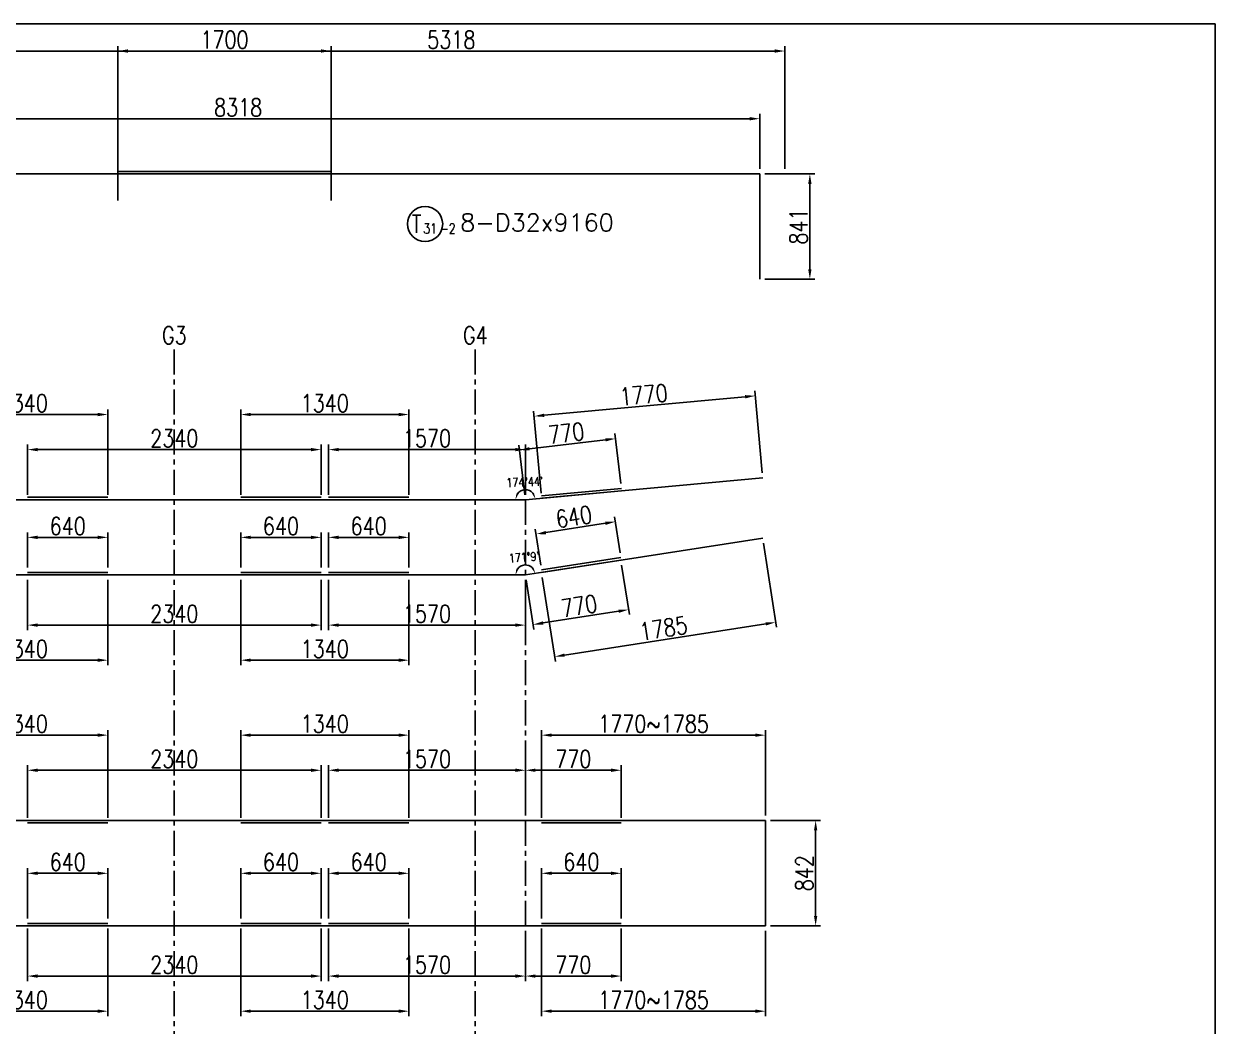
# Model space of a CAD drawing. Header units: millimetres. Extents: x -41433 to 131500, y -94900 to 39745.
# Drawn here: x 59500 to 69000, y -52897 to -44900 of the extents above; entities that cross this region are included whole.
import ezdxf
from ezdxf.enums import TextEntityAlignment as Align

# ---------------------------------------------------------------- set-up
doc = ezdxf.new("R2010")
doc.units = ezdxf.units.MM
doc.header["$LTSCALE"] = 160
doc.header["$MEASUREMENT"] = 0
doc.linetypes.add('CENTER', pattern=[2, 1.25, -0.25, 0.25, -0.25])
doc.layers.get('DEFPOINTS').update_dxf_attribs({"color": 53, "linetype": 'CONTINUOUS'})
for name, color, linetype in [('DIM', 6, 'CONTINUOUS'), ('DIM-L', 6, 'CONTINUOUS'), ('TEKKIN-C', 3, 'CONTINUOUS'), ('TEKKIN-R', 3, 'CONTINUOUS'), ('TEXT', 4, 'CONTINUOUS'), ('TEXT-文字', 4, 'CONTINUOUS')]:
    doc.layers.add(name, color=color, linetype=linetype)
doc.styles.add('DIM-TEXT', font='ROMANS', dxfattribs={"width": 0.8, "bigfont": 'EXTFONT'})
doc.styles.add('MSゴシック', font='')
doc.styles.add('romans', font='romans.shx', dxfattribs={"bigfont": 'extfont.shx'})
doc.styles.get('MSゴシック').set_extended_font_data('MS Gothic')
doc.dimstyles.new('DIM20', dxfattribs={"dimscale": 20, "dimtxt": 3.5, "dimasz": 2.5, "dimexe": 1, "dimexo": 1, "dimgap": 1, "dimtad": 3, "dimdec": 1, "dimrnd": 1, "dimdsep": 46, "dimtxsty": 'DIM-TEXT', "dimcen": 0, "dimclrt": 4, "dimaunit": 1, "dimadec": 3, "dimazin": 2, "dimtfac": 1, "dimtdec": 1, "dimtix": 1, "dimtmove": 2, "dimatfit": 3, "dimfxl": 1, "dimtolj": 1, "dimtzin": 0, "dimlwd": -1, "dimlwe": -1, "dimarcsym": 0})
doc.dimstyles.new('DIM40', dxfattribs={"dimscale": 40, "dimtxt": 3.5, "dimasz": 2, "dimexe": 1, "dimexo": 1, "dimgap": 0.5, "dimtad": 1, "dimdec": 0, "dimzin": 9, "dimdsep": 46, "dimtxsty": 'DIM-TEXT', "dimcen": 0, "dimclrt": 4, "dimaunit": 1, "dimadec": 4, "dimazin": 0, "dimtfac": 1, "dimtdec": 0, "dimtix": 1, "dimtmove": 2, "dimatfit": 0, "dimfxl": 1, "dimlwd": -1, "dimlwe": -1, "dimarcsym": 0})

# ---------------------------------------------------------------- blocks, each defined once
blk = doc.blocks.new('*D1844')
at = {"layer": 'DEFPOINTS', "color": 0, "transparency": 16777216}
for p in [(59530, -48997), (59530, -49277), (60170, -49277)]:
    blk.add_point(p, dxfattribs=at)
at = {"layer": 'DIM', "color": 0, "transparency": 16777216}
for p, q in [((59530, -49237), (59530, -48957)), ((60090, -48997), (59610, -48997)), ((60170, -49237), (60170, -48957))]:
    blk.add_line(p, q, dxfattribs=at)
for points in [[(59610, -48983.7), (59610, -49010.3), (59530, -48997)], [(60090, -48983.7), (60090, -49010.3), (60170, -48997)]]:
    blk.add_solid(points, dxfattribs=at)
at = {"layer": 'DIM', "color": 4, "transparency": 16777216, "insert": (59850, -48907), "char_height": 140, "attachment_point": 5, "style": 'DIM-TEXT'}
blk.add_mtext('640', dxfattribs=at)
blk = doc.blocks.new('*D1845')
at = {"layer": 'DEFPOINTS', "color": 0, "transparency": 16777216}
for p in [(61870, -48997), (61230, -49277), (61870, -49277)]:
    blk.add_point(p, dxfattribs=at)
at = {"layer": 'DIM', "color": 0, "transparency": 16777216}
for p, q in [((61230, -49237), (61230, -48957)), ((61310, -48997), (61790, -48997)), ((61870, -49237), (61870, -48957))]:
    blk.add_line(p, q, dxfattribs=at)
for points in [[(61310, -48983.7), (61310, -49010.3), (61230, -48997)], [(61790, -48983.7), (61790, -49010.3), (61870, -48997)]]:
    blk.add_solid(points, dxfattribs=at)
at = {"layer": 'DIM', "color": 4, "transparency": 16777216, "insert": (61550, -48907), "char_height": 140, "attachment_point": 5, "style": 'DIM-TEXT'}
blk.add_mtext('640', dxfattribs=at)
blk = doc.blocks.new('*D1846')
at = {"layer": 'DEFPOINTS', "color": 0, "transparency": 16777216}
for p in [(61930, -48997), (61930, -49277), (62570, -49277)]:
    blk.add_point(p, dxfattribs=at)
at = {"layer": 'DIM', "color": 0, "transparency": 16777216}
for p, q in [((61930, -49237), (61930, -48957)), ((62490, -48997), (62010, -48997)), ((62570, -49237), (62570, -48957))]:
    blk.add_line(p, q, dxfattribs=at)
for points in [[(62010, -48983.7), (62010, -49010.3), (61930, -48997)], [(62490, -48983.7), (62490, -49010.3), (62570, -48997)]]:
    blk.add_solid(points, dxfattribs=at)
at = {"layer": 'DIM', "color": 4, "transparency": 16777216, "insert": (62250, -48907), "char_height": 140, "attachment_point": 5, "style": 'DIM-TEXT'}
blk.add_mtext('640', dxfattribs=at)
blk = doc.blocks.new('*D1847')
at = {"layer": 'DEFPOINTS', "color": 0, "transparency": 16777216}
for p in [(58830, -49297), (60170, -49297), (60170, -49977)]:
    blk.add_point(p, dxfattribs=at)
at = {"layer": 'DIM', "color": 0, "transparency": 16777216}
for p, q in [((58830, -49337), (58830, -50017)), ((60170, -49337), (60170, -50017)), ((58910, -49977), (60090, -49977))]:
    blk.add_line(p, q, dxfattribs=at)
for points in [[(58910, -49963.7), (58910, -49990.3), (58830, -49977)], [(60090, -49963.7), (60090, -49990.3), (60170, -49977)]]:
    blk.add_solid(points, dxfattribs=at)
at = {"layer": 'DIM', "color": 4, "transparency": 16777216, "insert": (59500, -49887), "char_height": 140, "attachment_point": 5, "style": 'DIM-TEXT'}
blk.add_mtext('1340', dxfattribs=at)
blk = doc.blocks.new('*D1848')
at = {"layer": 'DEFPOINTS', "color": 0, "transparency": 16777216}
for p in [(59530, -49297), (61870, -49297), (61870, -49697)]:
    blk.add_point(p, dxfattribs=at)
at = {"layer": 'DIM', "color": 0, "transparency": 16777216}
for p, q in [((59530, -49337), (59530, -49737)), ((61870, -49337), (61870, -49737)), ((59610, -49697), (61790, -49697))]:
    blk.add_line(p, q, dxfattribs=at)
for points in [[(59610, -49683.7), (59610, -49710.3), (59530, -49697)], [(61790, -49683.7), (61790, -49710.3), (61870, -49697)]]:
    blk.add_solid(points, dxfattribs=at)
at = {"layer": 'DIM', "color": 4, "transparency": 16777216, "insert": (60700, -49607), "char_height": 140, "attachment_point": 5, "style": 'DIM-TEXT'}
blk.add_mtext('2340', dxfattribs=at)
blk = doc.blocks.new('*D1849')
at = {"layer": 'DEFPOINTS', "color": 0, "transparency": 16777216}
for p in [(59530, -48297), (59530, -48697), (61870, -48697)]:
    blk.add_point(p, dxfattribs=at)
at = {"layer": 'DIM', "color": 0, "transparency": 16777216}
for p, q in [((59530, -48657), (59530, -48257)), ((61870, -48657), (61870, -48257)), ((61790, -48297), (59610, -48297))]:
    blk.add_line(p, q, dxfattribs=at)
for points in [[(59610, -48283.7), (59610, -48310.3), (59530, -48297)], [(61790, -48283.7), (61790, -48310.3), (61870, -48297)]]:
    blk.add_solid(points, dxfattribs=at)
at = {"layer": 'DIM', "color": 4, "transparency": 16777216, "insert": (60700, -48207), "char_height": 140, "attachment_point": 5, "style": 'DIM-TEXT'}
blk.add_mtext('2340', dxfattribs=at)
blk = doc.blocks.new('*D1850')
at = {"layer": 'DEFPOINTS', "color": 0, "transparency": 16777216}
for p in [(61230, -49297), (62570, -49297), (62570, -49977)]:
    blk.add_point(p, dxfattribs=at)
at = {"layer": 'DIM', "color": 0, "transparency": 16777216}
for p, q in [((61230, -49337), (61230, -50017)), ((62570, -49337), (62570, -50017)), ((61310, -49977), (62490, -49977))]:
    blk.add_line(p, q, dxfattribs=at)
for points in [[(61310, -49963.7), (61310, -49990.3), (61230, -49977)], [(62490, -49963.7), (62490, -49990.3), (62570, -49977)]]:
    blk.add_solid(points, dxfattribs=at)
at = {"layer": 'DIM', "color": 4, "transparency": 16777216, "insert": (61900, -49887), "char_height": 140, "attachment_point": 5, "style": 'DIM-TEXT'}
blk.add_mtext('1340', dxfattribs=at)
blk = doc.blocks.new('*D1851')
at = {"layer": 'DEFPOINTS', "color": 0, "transparency": 16777216}
for p in [(61230, -48017), (61230, -48697), (62570, -48697)]:
    blk.add_point(p, dxfattribs=at)
at = {"layer": 'DIM', "color": 0, "transparency": 16777216}
for p, q in [((61230, -48657), (61230, -47977)), ((62490, -48017), (61310, -48017)), ((62570, -48657), (62570, -47977))]:
    blk.add_line(p, q, dxfattribs=at)
for points in [[(61310, -48003.7), (61310, -48030.3), (61230, -48017)], [(62490, -48003.7), (62490, -48030.3), (62570, -48017)]]:
    blk.add_solid(points, dxfattribs=at)
at = {"layer": 'DIM', "color": 4, "transparency": 16777216, "insert": (61900, -47927), "char_height": 140, "attachment_point": 5, "style": 'DIM-TEXT'}
blk.add_mtext('1340', dxfattribs=at)
blk = doc.blocks.new('*D1852')
at = {"layer": 'DEFPOINTS', "color": 0, "transparency": 16777216}
for p in [(59530, -51677), (59530, -52077), (60170, -52077)]:
    blk.add_point(p, dxfattribs=at)
at = {"layer": 'DIM', "color": 0, "transparency": 16777216}
for p, q in [((59530, -52037), (59530, -51637)), ((60090, -51677), (59610, -51677)), ((60170, -52037), (60170, -51637))]:
    blk.add_line(p, q, dxfattribs=at)
for points in [[(59610, -51663.7), (59610, -51690.3), (59530, -51677)], [(60090, -51663.7), (60090, -51690.3), (60170, -51677)]]:
    blk.add_solid(points, dxfattribs=at)
at = {"layer": 'DIM', "color": 4, "transparency": 16777216, "insert": (59850, -51587), "char_height": 140, "attachment_point": 5, "style": 'DIM-TEXT'}
blk.add_mtext('640', dxfattribs=at)
blk = doc.blocks.new('*D1853')
at = {"layer": 'DEFPOINTS', "color": 0, "transparency": 16777216}
for p in [(61870, -51677), (61230, -52077), (61870, -52077)]:
    blk.add_point(p, dxfattribs=at)
at = {"layer": 'DIM', "color": 0, "transparency": 16777216}
for p, q in [((61230, -52037), (61230, -51637)), ((61310, -51677), (61790, -51677)), ((61870, -52037), (61870, -51637))]:
    blk.add_line(p, q, dxfattribs=at)
for points in [[(61310, -51663.7), (61310, -51690.3), (61230, -51677)], [(61790, -51663.7), (61790, -51690.3), (61870, -51677)]]:
    blk.add_solid(points, dxfattribs=at)
at = {"layer": 'DIM', "color": 4, "transparency": 16777216, "insert": (61550, -51587), "char_height": 140, "attachment_point": 5, "style": 'DIM-TEXT'}
blk.add_mtext('640', dxfattribs=at)
blk = doc.blocks.new('*D1854')
at = {"layer": 'DEFPOINTS', "color": 0, "transparency": 16777216}
for p in [(61930, -51677), (61930, -52077), (62570, -52077)]:
    blk.add_point(p, dxfattribs=at)
at = {"layer": 'DIM', "color": 0, "transparency": 16777216}
for p, q in [((61930, -52037), (61930, -51637)), ((62490, -51677), (62010, -51677)), ((62570, -52037), (62570, -51637))]:
    blk.add_line(p, q, dxfattribs=at)
for points in [[(62010, -51663.7), (62010, -51690.3), (61930, -51677)], [(62490, -51663.7), (62490, -51690.3), (62570, -51677)]]:
    blk.add_solid(points, dxfattribs=at)
at = {"layer": 'DIM', "color": 4, "transparency": 16777216, "insert": (62250, -51587), "char_height": 140, "attachment_point": 5, "style": 'DIM-TEXT'}
blk.add_mtext('640', dxfattribs=at)
blk = doc.blocks.new('*D1860')
at = {"layer": 'DEFPOINTS', "color": 0, "transparency": 16777216}
for p in [(64263.2, -51677), (63628.8, -52077), (64263.2, -52077)]:
    blk.add_point(p, dxfattribs=at)
at = {"layer": 'DIM', "color": 0, "transparency": 16777216}
for p, q in [((63628.8, -52037), (63628.8, -51637)), ((63708.8, -51677), (64183.2, -51677)), ((64263.2, -52037), (64263.2, -51637))]:
    blk.add_line(p, q, dxfattribs=at)
for points in [[(63708.8, -51663.7), (63708.8, -51690.3), (63628.8, -51677)], [(64183.2, -51663.7), (64183.2, -51690.3), (64263.2, -51677)]]:
    blk.add_solid(points, dxfattribs=at)
at = {"layer": 'DIM', "color": 4, "transparency": 16777216, "insert": (63946, -51587), "char_height": 140, "attachment_point": 5, "style": 'DIM-TEXT'}
blk.add_mtext('640', dxfattribs=at)
blk = doc.blocks.new('*D1861')
at = {"layer": 'DEFPOINTS', "color": 0, "transparency": 16777216}
for p in [(65414, -51255), (65814, -51255), (65414, -52097)]:
    blk.add_point(p, dxfattribs=at)
at = {"layer": 'DIM', "color": 0, "transparency": 16777216}
for p, q in [((65454, -51255), (65854, -51255)), ((65814, -52017), (65814, -51335)), ((65454, -52097), (65854, -52097))]:
    blk.add_line(p, q, dxfattribs=at)
for points in [[(65800.7, -51335), (65827.3, -51335), (65814, -51255)], [(65800.7, -52017), (65827.3, -52017), (65814, -52097)]]:
    blk.add_solid(points, dxfattribs=at)
at = {"layer": 'DIM', "color": 4, "transparency": 16777216, "insert": (65724, -51676), "char_height": 140, "attachment_point": 5, "rotation": 90, "style": 'DIM-TEXT'}
blk.add_mtext('842', dxfattribs=at)
blk = doc.blocks.new('*D1863')
at = {"layer": 'DEFPOINTS', "color": 0, "transparency": 16777216}
for p in [(61930, -49297), (63500, -49297), (63500, -49697)]:
    blk.add_point(p, dxfattribs=at)
at = {"layer": 'DIM', "color": 0, "transparency": 16777216}
for p, q in [((61930, -49337), (61930, -49737)), ((63500, -49337), (63500, -49737)), ((62010, -49697), (63420, -49697))]:
    blk.add_line(p, q, dxfattribs=at)
for points in [[(62010, -49683.7), (62010, -49710.3), (61930, -49697)], [(63420, -49683.7), (63420, -49710.3), (63500, -49697)]]:
    blk.add_solid(points, dxfattribs=at)
at = {"layer": 'DIM', "color": 4, "transparency": 16777216, "insert": (62715, -49607), "char_height": 140, "attachment_point": 5, "style": 'DIM-TEXT'}
blk.add_mtext('1570', dxfattribs=at)
blk = doc.blocks.new('*D1864')
at = {"layer": 'DEFPOINTS', "color": 0, "transparency": 16777216}
for p in [(61930, -48297), (61930, -48697), (63500, -48697)]:
    blk.add_point(p, dxfattribs=at)
at = {"layer": 'DIM', "color": 0, "transparency": 16777216}
for p, q in [((61930, -48657), (61930, -48257)), ((63500, -48657), (63500, -48257)), ((63420, -48297), (62010, -48297))]:
    blk.add_line(p, q, dxfattribs=at)
for points in [[(62010, -48283.7), (62010, -48310.3), (61930, -48297)], [(63420, -48283.7), (63420, -48310.3), (63500, -48297)]]:
    blk.add_solid(points, dxfattribs=at)
at = {"layer": 'DIM', "color": 4, "transparency": 16777216, "insert": (62715, -48207), "char_height": 140, "attachment_point": 5, "style": 'DIM-TEXT'}
blk.add_mtext('1570', dxfattribs=at)
blk = doc.blocks.new('*D1874')
at = {"layer": 'DEFPOINTS', "color": 0, "transparency": 16777216}
for p in [(60170, -48017), (58830, -48697), (60170, -48697)]:
    blk.add_point(p, dxfattribs=at)
at = {"layer": 'DIM', "color": 0, "transparency": 16777216}
for p, q in [((58830, -48657), (58830, -47977)), ((58910, -48017), (60090, -48017)), ((60170, -48657), (60170, -47977))]:
    blk.add_line(p, q, dxfattribs=at)
for points in [[(58910, -48003.7), (58910, -48030.3), (58830, -48017)], [(60090, -48003.7), (60090, -48030.3), (60170, -48017)]]:
    blk.add_solid(points, dxfattribs=at)
at = {"layer": 'DIM', "color": 4, "transparency": 16777216, "insert": (59500, -47927), "char_height": 140, "attachment_point": 5, "style": 'DIM-TEXT'}
blk.add_mtext('1340', dxfattribs=at)
blk = doc.blocks.new('*D1880')
at = {"layer": 'DEFPOINTS', "color": 0, "transparency": 16777216}
for p in [(65368, -46097), (65768, -46097), (65368, -46937.6)]:
    blk.add_point(p, dxfattribs=at)
at = {"layer": 'DIM', "color": 0, "transparency": 16777216}
for p, q in [((65408, -46097), (65808, -46097)), ((65768, -46857.6), (65768, -46177)), ((65408, -46937.6), (65808, -46937.6))]:
    blk.add_line(p, q, dxfattribs=at)
for points in [[(65754.7, -46177), (65781.3, -46177), (65768, -46097)], [(65754.7, -46857.6), (65781.3, -46857.6), (65768, -46937.6)]]:
    blk.add_solid(points, dxfattribs=at)
at = {"layer": 'DIM', "color": 4, "transparency": 16777216, "insert": (65678, -46517.3), "char_height": 140, "attachment_point": 5, "rotation": 90, "style": 'DIM-TEXT'}
blk.add_mtext('841', dxfattribs=at)
blk = doc.blocks.new('*D1886')
at = {"layer": 'DEFPOINTS', "color": 0, "transparency": 16777216}
for p in [(65368, -45657), (57050, -46077), (65368, -46097)]:
    blk.add_point(p, dxfattribs=at)
at = {"layer": 'DIM', "color": 0, "transparency": 16777216}
for p, q in [((57050, -46037), (57050, -45617)), ((57130, -45657), (65288, -45657)), ((65368, -46057), (65368, -45617))]:
    blk.add_line(p, q, dxfattribs=at)
for points in [[(57130, -45643.7), (57130, -45670.3), (57050, -45657)], [(65288, -45643.7), (65288, -45670.3), (65368, -45657)]]:
    blk.add_solid(points, dxfattribs=at)
at = {"layer": 'DIM', "color": 4, "transparency": 16777216, "insert": (61209, -45567), "char_height": 140, "attachment_point": 5, "style": 'DIM-TEXT'}
blk.add_mtext('8318', dxfattribs=at)
blk = doc.blocks.new('*D1889')
at = {"layer": 'DEFPOINTS', "color": 0, "transparency": 16777216}
for p in [(60170, -50575), (58830, -51275), (60170, -51275)]:
    blk.add_point(p, dxfattribs=at)
at = {"layer": 'DIM', "color": 0, "transparency": 16777216}
for p, q in [((58830, -51235), (58830, -50535)), ((60170, -51235), (60170, -50535)), ((58910, -50575), (60090, -50575))]:
    blk.add_line(p, q, dxfattribs=at)
for points in [[(58910, -50561.7), (58910, -50588.3), (58830, -50575)], [(60090, -50561.7), (60090, -50588.3), (60170, -50575)]]:
    blk.add_solid(points, dxfattribs=at)
at = {"layer": 'DIM', "color": 4, "transparency": 16777216, "insert": (59500, -50485), "char_height": 140, "attachment_point": 5, "style": 'DIM-TEXT'}
blk.add_mtext('1340', dxfattribs=at)
blk = doc.blocks.new('*D1890')
at = {"layer": 'DEFPOINTS', "color": 0, "transparency": 16777216}
for p in [(61870, -50855), (59530, -51275), (61870, -51275)]:
    blk.add_point(p, dxfattribs=at)
at = {"layer": 'DIM', "color": 0, "transparency": 16777216}
for p, q in [((59530, -51235), (59530, -50815)), ((61870, -51235), (61870, -50815)), ((59610, -50855), (61790, -50855))]:
    blk.add_line(p, q, dxfattribs=at)
for points in [[(59610, -50841.7), (59610, -50868.3), (59530, -50855)], [(61790, -50841.7), (61790, -50868.3), (61870, -50855)]]:
    blk.add_solid(points, dxfattribs=at)
at = {"layer": 'DIM', "color": 4, "transparency": 16777216, "insert": (60700, -50765), "char_height": 140, "attachment_point": 5, "style": 'DIM-TEXT'}
blk.add_mtext('2340', dxfattribs=at)
blk = doc.blocks.new('*D1891')
at = {"layer": 'DEFPOINTS', "color": 0, "transparency": 16777216}
for p in [(62570, -50575), (61230, -51275), (62570, -51275)]:
    blk.add_point(p, dxfattribs=at)
at = {"layer": 'DIM', "color": 0, "transparency": 16777216}
for p, q in [((61230, -51235), (61230, -50535)), ((62570, -51235), (62570, -50535)), ((61310, -50575), (62490, -50575))]:
    blk.add_line(p, q, dxfattribs=at)
for points in [[(61310, -50561.7), (61310, -50588.3), (61230, -50575)], [(62490, -50561.7), (62490, -50588.3), (62570, -50575)]]:
    blk.add_solid(points, dxfattribs=at)
at = {"layer": 'DIM', "color": 4, "transparency": 16777216, "insert": (61900, -50485), "char_height": 140, "attachment_point": 5, "style": 'DIM-TEXT'}
blk.add_mtext('1340', dxfattribs=at)
blk = doc.blocks.new('*D1892')
at = {"layer": 'DEFPOINTS', "color": 0, "transparency": 16777216}
for p in [(63500, -50855), (61930, -51275), (63500, -51255)]:
    blk.add_point(p, dxfattribs=at)
at = {"layer": 'DIM', "color": 0, "transparency": 16777216}
for p, q in [((61930, -51235), (61930, -50815)), ((63500, -51215), (63500, -50815)), ((62010, -50855), (63420, -50855))]:
    blk.add_line(p, q, dxfattribs=at)
for points in [[(62010, -50841.7), (62010, -50868.3), (61930, -50855)], [(63420, -50841.7), (63420, -50868.3), (63500, -50855)]]:
    blk.add_solid(points, dxfattribs=at)
at = {"layer": 'DIM', "color": 4, "transparency": 16777216, "insert": (62715, -50765), "char_height": 140, "attachment_point": 5, "style": 'DIM-TEXT'}
blk.add_mtext('1570', dxfattribs=at)
blk = doc.blocks.new('*D1893')
at = {"layer": 'DEFPOINTS', "color": 0, "transparency": 16777216}
for p in [(65414, -50575), (63628.8, -51275), (65414, -51255)]:
    blk.add_point(p, dxfattribs=at)
at = {"layer": 'DIM', "color": 0, "transparency": 16777216}
for p, q in [((63628.8, -51235), (63628.8, -50535)), ((65414, -51215), (65414, -50535)), ((63708.8, -50575), (65334, -50575))]:
    blk.add_line(p, q, dxfattribs=at)
for points in [[(63708.8, -50561.7), (63708.8, -50588.3), (63628.8, -50575)], [(65334, -50561.7), (65334, -50588.3), (65414, -50575)]]:
    blk.add_solid(points, dxfattribs=at)
at = {"layer": 'DIM', "color": 4, "transparency": 16777216, "insert": (64521.4, -50485), "char_height": 140, "attachment_point": 5, "style": 'DIM-TEXT'}
blk.add_mtext('1770~1785', dxfattribs=at)
blk = doc.blocks.new('*D1897')
at = {"layer": 'DEFPOINTS', "color": 0, "transparency": 16777216}
for p in [(58830, -52077), (60170, -52077), (60170, -52777)]:
    blk.add_point(p, dxfattribs=at)
at = {"layer": 'DIM', "color": 0, "transparency": 16777216}
for p, q in [((58830, -52117), (58830, -52817)), ((60170, -52117), (60170, -52817)), ((58910, -52777), (60090, -52777))]:
    blk.add_line(p, q, dxfattribs=at)
for points in [[(58910, -52763.7), (58910, -52790.3), (58830, -52777)], [(60090, -52763.7), (60090, -52790.3), (60170, -52777)]]:
    blk.add_solid(points, dxfattribs=at)
at = {"layer": 'DIM', "color": 4, "transparency": 16777216, "insert": (59500, -52687), "char_height": 140, "attachment_point": 5, "style": 'DIM-TEXT'}
blk.add_mtext('1340', dxfattribs=at)
blk = doc.blocks.new('*D1898')
at = {"layer": 'DEFPOINTS', "color": 0, "transparency": 16777216}
for p in [(59530, -52077), (61870, -52077), (61870, -52497)]:
    blk.add_point(p, dxfattribs=at)
at = {"layer": 'DIM', "color": 0, "transparency": 16777216}
for p, q in [((59530, -52117), (59530, -52537)), ((61870, -52117), (61870, -52537)), ((59610, -52497), (61790, -52497))]:
    blk.add_line(p, q, dxfattribs=at)
for points in [[(59610, -52483.7), (59610, -52510.3), (59530, -52497)], [(61790, -52483.7), (61790, -52510.3), (61870, -52497)]]:
    blk.add_solid(points, dxfattribs=at)
at = {"layer": 'DIM', "color": 4, "transparency": 16777216, "insert": (60700, -52407), "char_height": 140, "attachment_point": 5, "style": 'DIM-TEXT'}
blk.add_mtext('2340', dxfattribs=at)
blk = doc.blocks.new('*D1899')
at = {"layer": 'DEFPOINTS', "color": 0, "transparency": 16777216}
for p in [(61230, -52077), (62570, -52077), (62570, -52777)]:
    blk.add_point(p, dxfattribs=at)
at = {"layer": 'DIM', "color": 0, "transparency": 16777216}
for p, q in [((61230, -52117), (61230, -52817)), ((62570, -52117), (62570, -52817)), ((61310, -52777), (62490, -52777))]:
    blk.add_line(p, q, dxfattribs=at)
for points in [[(61310, -52763.7), (61310, -52790.3), (61230, -52777)], [(62490, -52763.7), (62490, -52790.3), (62570, -52777)]]:
    blk.add_solid(points, dxfattribs=at)
at = {"layer": 'DIM', "color": 4, "transparency": 16777216, "insert": (61900, -52687), "char_height": 140, "attachment_point": 5, "style": 'DIM-TEXT'}
blk.add_mtext('1340', dxfattribs=at)
blk = doc.blocks.new('*D1900')
at = {"layer": 'DEFPOINTS', "color": 0, "transparency": 16777216}
for p in [(63628.8, -52077), (65414, -52097), (65414, -52777)]:
    blk.add_point(p, dxfattribs=at)
at = {"layer": 'DIM', "color": 0, "transparency": 16777216}
for p, q in [((63628.8, -52117), (63628.8, -52817)), ((65414, -52137), (65414, -52817)), ((63708.8, -52777), (65334, -52777))]:
    blk.add_line(p, q, dxfattribs=at)
for points in [[(63708.8, -52763.7), (63708.8, -52790.3), (63628.8, -52777)], [(65334, -52763.7), (65334, -52790.3), (65414, -52777)]]:
    blk.add_solid(points, dxfattribs=at)
at = {"layer": 'DIM', "color": 4, "transparency": 16777216, "insert": (64521.4, -52687), "char_height": 140, "attachment_point": 5, "style": 'DIM-TEXT'}
blk.add_mtext('1770~1785', dxfattribs=at)
blk = doc.blocks.new('加工図文字列（JR）')
at = {"layer": 'TEXT-文字', "color": 6}
blk.add_circle((0, 0), 3.5, dxfattribs=at)
at = {"layer": 'DEFPOINTS', "ltscale": 100, "style": 'MSゴシック'}
for tag, p in [('加工図_圧接鉄筋', (57.81, -4.14)), ('加工図_圧接個数', (62.62, -4.14)), ('加工図_加工形状', (68.3, -4.14)), ('加工図_施工分け2', (73.3, -4.14))]:
    blk.add_attdef(tag, text='', height=4, dxfattribs=at).set_placement(p, align=Align.BOTTOM_LEFT)
at = {"layer": 'TEXT-文字', "color": 4, "style": 'romans', "width": 0.8}
for tag, height, p in [('加工図_平均長', 3.5, (33.63, 3.03)), ('加工図_副記号', 2, (0.5, 0)), ('加工図_文字列', 3.5, (7, -2.5))]:
    blk.add_attdef(tag, text='', height=height, dxfattribs=at).set_placement(p, align=Align.BOTTOM_LEFT)
at = {"layer": 'TEXT-文字', "color": 4, "ltscale": 100, "style": 'romans', "width": 0.8}
blk.add_attdef('加工図_施工分け', text='', height=3.5, dxfattribs=at).set_placement((-5.5, 0), align=Align.MIDDLE_RIGHT)
at = {"layer": 'TEXT-文字', "color": 4, "style": 'romans', "width": 0.8}
blk.add_attdef('加工図_主記号', text='', height=3.5, dxfattribs=at).set_placement((-1.7, 0), align=Align.MIDDLE_CENTER)
for tag, p in [('加工図_番号', (1, -2.5)), ('加工図_枝番', (4.5, -2.5))]:
    blk.add_attdef(tag, text='', height=2, dxfattribs=at).set_placement(p, align=Align.BOTTOM_CENTER)
blk = doc.blocks.new('*D1904')
at = {"layer": 'DEFPOINTS', "color": 0, "transparency": 16777216}
for p in [(64263.2, -50855), (63500, -51255), (64263.2, -51275)]:
    blk.add_point(p, dxfattribs=at)
at = {"layer": 'DIM', "color": 0, "transparency": 16777216}
for p, q in [((63500, -51215), (63500, -50815)), ((64263.2, -51235), (64263.2, -50815)), ((63580, -50855), (64183.2, -50855))]:
    blk.add_line(p, q, dxfattribs=at)
for points in [[(63580, -50841.7), (63580, -50868.3), (63500, -50855)], [(64183.2, -50841.7), (64183.2, -50868.3), (64263.2, -50855)]]:
    blk.add_solid(points, dxfattribs=at)
at = {"layer": 'DIM', "color": 4, "transparency": 16777216, "insert": (63881.6, -50765), "char_height": 140, "attachment_point": 5, "style": 'DIM-TEXT'}
blk.add_mtext('770', dxfattribs=at)
blk = doc.blocks.new('*D1905')
at = {"layer": 'DEFPOINTS', "color": 0, "transparency": 16777216}
for p in [(61930, -52077), (63500, -52097), (63500, -52497)]:
    blk.add_point(p, dxfattribs=at)
at = {"layer": 'DIM', "color": 0, "transparency": 16777216}
for p, q in [((61930, -52117), (61930, -52537)), ((63500, -52137), (63500, -52537)), ((62010, -52497), (63420, -52497))]:
    blk.add_line(p, q, dxfattribs=at)
for points in [[(62010, -52483.7), (62010, -52510.3), (61930, -52497)], [(63420, -52483.7), (63420, -52510.3), (63500, -52497)]]:
    blk.add_solid(points, dxfattribs=at)
at = {"layer": 'DIM', "color": 4, "transparency": 16777216, "insert": (62715, -52407), "char_height": 140, "attachment_point": 5, "style": 'DIM-TEXT'}
blk.add_mtext('1570', dxfattribs=at)
blk = doc.blocks.new('*D1906')
at = {"layer": 'DEFPOINTS', "color": 0, "transparency": 16777216}
for p in [(63500, -52097), (64263.2, -52077), (64263.2, -52497)]:
    blk.add_point(p, dxfattribs=at)
at = {"layer": 'DIM', "color": 0, "transparency": 16777216}
for p, q in [((63500, -52137), (63500, -52537)), ((64263.2, -52117), (64263.2, -52537)), ((63580, -52497), (64183.2, -52497))]:
    blk.add_line(p, q, dxfattribs=at)
for points in [[(63580, -52483.7), (63580, -52510.3), (63500, -52497)], [(64183.2, -52483.7), (64183.2, -52510.3), (64263.2, -52497)]]:
    blk.add_solid(points, dxfattribs=at)
at = {"layer": 'DIM', "color": 4, "transparency": 16777216, "insert": (63881.6, -52407), "char_height": 140, "attachment_point": 5, "style": 'DIM-TEXT'}
blk.add_mtext('770', dxfattribs=at)
blk = doc.blocks.new('*D1948')
at = {"layer": 'DEFPOINTS', "color": 0, "transparency": 16777216}
for p in [(63535.7, -48625.4), (64266.7, -48626.3), (61930, -48697), (63500, -48697), (63500, -48697)]:
    blk.add_point(p, dxfattribs=at)
at = {"layer": 'DIM', "color": 0, "transparency": 16777216}
blk.add_arc((63500, -48697), 80, 41.68889, 143.58009, dxfattribs=at)
for points in [[(63443.5, -48652.1), (63427.7, -48646.9), (63420, -48697)], [(63567.4, -48640.5), (63552.1, -48647.1), (63579.7, -48689.7)]]:
    blk.add_solid(points, dxfattribs=at)
at = {"layer": 'DIM', "color": 4, "transparency": 16777216, "insert": (63493.5, -48555.5), "char_height": 70, "attachment_point": 5, "rotation": 2.63449, "style": 'DIM-TEXT'}
blk.add_mtext("\\A1;174°44'", dxfattribs=at)
blk = doc.blocks.new('*D1949')
at = {"layer": 'DEFPOINTS', "color": 0, "transparency": 16777216}
for p in [(64260.8, -49178.6), (61930, -49297), (63500, -49297), (63500, -49297), (63532.7, -49224)]:
    blk.add_point(p, dxfattribs=at)
at = {"layer": 'DIM', "color": 0, "transparency": 16777216}
blk.add_arc((63500, -49297), 80, 45.26679, 143.58009, dxfattribs=at)
for points in [[(63443.5, -49252.1), (63427.7, -49246.9), (63420, -49297)], [(63563.7, -49236.4), (63548.9, -49244), (63579, -49284.7)]]:
    blk.add_solid(points, dxfattribs=at)
at = {"layer": 'DIM', "color": 4, "transparency": 16777216, "insert": (63489.1, -49155.8), "char_height": 70, "attachment_point": 5, "rotation": 4.42344, "style": 'DIM-TEXT'}
blk.add_mtext("\\A1;171°9'", dxfattribs=at)
blk = doc.blocks.new('*D1950')
at = {"layer": 'DEFPOINTS', "color": 0, "transparency": 16777216}
for p in [(63569.1, -48030.5), (65392, -48522.5), (63629.5, -48685.1)]:
    blk.add_point(p, dxfattribs=at)
at = {"layer": 'DIM', "color": 0, "transparency": 16777216}
for p, q in [((65252, -47875.3), (63648.7, -48023.1)), ((65388.3, -48482.7), (65328, -47828.1)), ((63625.8, -48645.2), (63565.4, -47990.6))]:
    blk.add_line(p, q, dxfattribs=at)
for points in [[(65250.7, -47862), (65253.2, -47888.6), (65331.6, -47867.9)], [(63647.5, -48009.9), (63650, -48036.4), (63569.1, -48030.5)]]:
    blk.add_solid(points, dxfattribs=at)
at = {"layer": 'DIM', "color": 4, "transparency": 16777216, "insert": (64442.1, -47859.6), "char_height": 140, "attachment_point": 5, "rotation": 5.26898, "style": 'DIM-TEXT'}
blk.add_mtext('1770', dxfattribs=at)
blk = doc.blocks.new('*D1951')
at = {"layer": 'DEFPOINTS', "color": 0, "transparency": 16777216}
for p in [(65392, -49002.5), (63628.5, -49277), (65496.6, -49674.4)]:
    blk.add_point(p, dxfattribs=at)
at = {"layer": 'DIM', "color": 0, "transparency": 16777216}
for p, q in [((65398.2, -49042), (65502.7, -49713.9)), ((63634.6, -49316.5), (63739.2, -49988.4)), ((63812.1, -49936.5), (65417.5, -49686.7))]:
    blk.add_line(p, q, dxfattribs=at)
for points in [[(65415.5, -49673.5), (65419.6, -49699.8), (65496.6, -49674.4)], [(63810, -49923.4), (63814.1, -49949.7), (63733, -49948.8)]]:
    blk.add_solid(points, dxfattribs=at)
at = {"layer": 'DIM', "color": 4, "transparency": 16777216, "insert": (64601, -49722.7), "char_height": 140, "attachment_point": 5, "rotation": 8.84688, "style": 'DIM-TEXT'}
blk.add_mtext('1785', dxfattribs=at)
blk = doc.blocks.new('*D1952')
at = {"layer": 'DEFPOINTS', "color": 0, "transparency": 16777216}
for p in [(64260.8, -49178.6), (63500, -49297), (64322.4, -49573.8)]:
    blk.add_point(p, dxfattribs=at)
at = {"layer": 'DIM', "color": 0, "transparency": 16777216}
for p, q in [((64267, -49218.1), (64328.5, -49613.3)), ((63506.2, -49336.5), (63567.7, -49731.7)), ((63640.6, -49679.9), (64243.3, -49586.1))]:
    blk.add_line(p, q, dxfattribs=at)
for points in [[(64241.3, -49572.9), (64245.4, -49599.3), (64322.4, -49573.8)], [(63638.5, -49666.7), (63642.6, -49693.1), (63561.5, -49692.2)]]:
    blk.add_solid(points, dxfattribs=at)
at = {"layer": 'DIM', "color": 4, "transparency": 16777216, "insert": (63928.1, -49544.1), "char_height": 140, "attachment_point": 5, "rotation": 8.84688, "style": 'DIM-TEXT'}
blk.add_mtext('770', dxfattribs=at)
blk = doc.blocks.new('*D1953')
at = {"layer": 'DEFPOINTS', "color": 0, "transparency": 16777216}
for p in [(63584, -48971.1), (64260.8, -49158.6), (63628.5, -49257)]:
    blk.add_point(p, dxfattribs=at)
at = {"layer": 'DIM', "color": 0, "transparency": 16777216}
for p, q in [((64137.3, -48885), (63663, -48958.8)), ((64254.7, -49119.1), (64210.2, -48833.2)), ((63622.3, -49217.5), (63577.8, -48931.6))]:
    blk.add_line(p, q, dxfattribs=at)
for points in [[(64135.2, -48871.8), (64139.3, -48898.2), (64216.3, -48872.7)], [(63661, -48945.6), (63665.1, -48972), (63584, -48971.1)]]:
    blk.add_solid(points, dxfattribs=at)
at = {"layer": 'DIM', "color": 4, "transparency": 16777216, "insert": (63886.3, -48833), "char_height": 140, "attachment_point": 5, "rotation": 8.84688, "style": 'DIM-TEXT'}
blk.add_mtext('640', dxfattribs=at)
blk = doc.blocks.new('*D1954')
at = {"layer": 'DEFPOINTS', "color": 0, "transparency": 16777216}
for p in [(63453, -48300), (64264.9, -48606.4), (63500, -48697)]:
    blk.add_point(p, dxfattribs=at)
at = {"layer": 'DIM', "color": 0, "transparency": 16777216}
for p, q in [((64138.4, -48218.8), (63532.4, -48290.6)), ((64260.2, -48566.7), (64213.2, -48169.7)), ((63495.3, -48657.3), (63448.3, -48260.3))]:
    blk.add_line(p, q, dxfattribs=at)
for points in [[(64136.9, -48205.6), (64140, -48232), (64217.9, -48209.4)], [(63530.8, -48277.4), (63534, -48303.8), (63453, -48300)]]:
    blk.add_solid(points, dxfattribs=at)
at = {"layer": 'DIM', "color": 4, "transparency": 16777216, "insert": (63824.8, -48165.3), "char_height": 140, "attachment_point": 5, "rotation": 6.75685, "style": 'DIM-TEXT'}
blk.add_mtext('770', dxfattribs=at)
blk = doc.blocks.new('*D1979')
at = {"layer": 'DEFPOINTS', "color": 0, "transparency": 16777216}
for p, q in [((53632, -46057), (53632, -45077)), ((53712, -45117), (61870, -45117)), ((61950, -46037), (61950, -45077))]:
    blk.add_line(p, q, dxfattribs=at)
for p in [(61950, -45117), (53632, -46097), (61950, -46077)]:
    blk.add_point(p, dxfattribs=at)
for points in [[(53712, -45103.7), (53712, -45130.3), (53632, -45117)], [(61870, -45103.7), (61870, -45130.3), (61950, -45117)]]:
    blk.add_solid(points, dxfattribs=at)
at = {"layer": 'DEFPOINTS', "color": 4, "transparency": 16777216, "insert": (57791, -45027), "char_height": 140, "attachment_point": 5, "style": 'DIM-TEXT'}
blk.add_mtext('8318', dxfattribs=at)
blk = doc.blocks.new('*D1980')
at = {"layer": 'DEFPOINTS', "color": 0, "transparency": 16777216}
for p, q in [((60250, -46037), (60250, -45077)), ((61870, -45117), (60330, -45117)), ((61950, -46037), (61950, -45077))]:
    blk.add_line(p, q, dxfattribs=at)
for p in [(60250, -45117), (60250, -46077), (61950, -46077)]:
    blk.add_point(p, dxfattribs=at)
for points in [[(60330, -45103.7), (60330, -45130.3), (60250, -45117)], [(61870, -45103.7), (61870, -45130.3), (61950, -45117)]]:
    blk.add_solid(points, dxfattribs=at)
at = {"layer": 'DEFPOINTS', "color": 4, "transparency": 16777216, "insert": (61100, -45027), "char_height": 140, "attachment_point": 5, "style": 'DIM-TEXT'}
blk.add_mtext('1700', dxfattribs=at)
blk = doc.blocks.new('*D1981')
at = {"layer": 'DEFPOINTS', "color": 0, "transparency": 16777216}
for p, q in [((60250, -46037), (60250, -45077)), ((60330, -45117), (65488, -45117)), ((65568, -46057), (65568, -45077))]:
    blk.add_line(p, q, dxfattribs=at)
for p in [(65568, -45117), (60250, -46077), (65568, -46097)]:
    blk.add_point(p, dxfattribs=at)
for points in [[(60330, -45103.7), (60330, -45130.3), (60250, -45117)], [(65488, -45103.7), (65488, -45130.3), (65568, -45117)]]:
    blk.add_solid(points, dxfattribs=at)
at = {"layer": 'DEFPOINTS', "color": 4, "transparency": 16777216, "insert": (62909, -45027), "char_height": 140, "attachment_point": 5, "style": 'DIM-TEXT'}
blk.add_mtext('5318', dxfattribs=at)

msp = doc.modelspace()

# ---------------------------------------------------------------- linework, layer by layer
at = {"layer": 'DEFPOINTS'}
for p, q in [((60250, -46010), (60250, -46310)), ((61950, -46010), (61950, -46310)), ((61950, -46077), (60250, -46077))]:
    msp.add_line(p, q, dxfattribs=at)
at = {"layer": 'DEFPOINTS', "flags": 128}
msp.add_lwpolyline([(69000, -44900), (50000, -44900), (50000, -70900), (69000, -70900)], close=True, dxfattribs=at)
at = {"layer": 'DIM', "linetype": 'CENTER'}
for p, q in [((60700, -47497), (60700, -62697)), ((63100, -47497), (63100, -62697)), ((63500, -48697), (63500, -52097))]:
    msp.add_line(p, q, dxfattribs=at)
at = {"layer": 'TEKKIN-C'}
for p, q in [((57050, -46097), (65368, -46097)), ((65368, -46097), (65368, -46937.59)), ((65392, -48522.52), (63629.45, -48685.06)), ((64266.75, -48626.29), (63500, -48697)), ((64264.91, -48606.37), (63627.61, -48665.15)), ((58830, -48697), (60170, -48697)), ((61870, -48697), (59530, -48697)), ((62570, -48697), (61230, -48697)), ((63500, -48697), (61930, -48697)), ((65392, -49002.52), (63628.45, -49277.01)), ((64260.84, -49178.58), (63500, -49297)), ((64260.84, -49158.58), (63628.45, -49257.01)), ((60170, -49297), (58830, -49297)), ((61870, -49297), (59530, -49297)), ((62570, -49297), (61230, -49297)), ((63500, -49297), (61930, -49297)), ((53586, -51255), (65414, -51255)), ((65414, -51255), (65414, -52097)), ((53586, -52097), (65414, -52097))]:
    msp.add_line(p, q, dxfattribs=at)
at = {"layer": 'TEKKIN-R'}
for p, q in [((60170, -48677), (59530, -48677)), ((61230, -48677), (61870, -48677)), ((62570, -48677), (61930, -48677)), ((60170, -49277), (59530, -49277)), ((61230, -49277), (61870, -49277)), ((62570, -49277), (61930, -49277)), ((60170, -51275), (59530, -51275)), ((61230, -51275), (61870, -51275)), ((62570, -51275), (61930, -51275)), ((63628.84, -51275), (64263.16, -51275)), ((60170, -52077), (59530, -52077)), ((61230, -52077), (61870, -52077)), ((62570, -52077), (61930, -52077)), ((63628.84, -52077), (64263.16, -52077))]:
    msp.add_line(p, q, dxfattribs=at)

# ---------------------------------------------------------------- block references
at = {"layer": 'DIM-L', "ltscale": 0.8}
ref = msp.add_blockref('加工図文字列（JR）', (62700, -46497), dxfattribs=dict(at, xscale=40, yscale=40, zscale=40))
ref.add_attrib('加工図_主記号', 'T', dxfattribs={"layer": 'TEXT', "height": 140, "style": 'romans', "width": 0.8}).set_placement((62632, -46497), align=Align.MIDDLE_CENTER)
ref.add_attrib('加工図_番号', '31', dxfattribs={"layer": 'TEXT', "height": 80, "style": 'romans', "width": 0.8}).set_placement((62740, -46597), align=Align.BOTTOM_CENTER)
ref.add_attrib('加工図_枝番', '-2', dxfattribs={"layer": 'TEXT', "height": 80, "style": 'romans', "width": 0.8}).set_placement((62880, -46597), align=Align.BOTTOM_CENTER)
ref.add_attrib('加工図_文字列', '8-D32x9160', dxfattribs={"layer": 'TEXT', "height": 140, "style": 'romans'}).set_placement((62980, -46597), align=Align.BOTTOM_LEFT)

# ---------------------------------------------------------------- texts
at = {"layer": 'TEXT', "style": 'romans', "width": 0.8}
for s, p in [('G3', (60700, -47497)), ('G4', (63100, -47497))]:
    msp.add_text(s, height=140, rotation=0.000107, dxfattribs=at).set_placement(p, align=Align.BOTTOM_CENTER)

# ---------------------------------------------------------------- dimensions: what is measured, and where the dimension line sits
at = {"layer": 'DEFPOINTS'}
for base, p1, p2, picture, middle in [((61950, -45117), (53632, -46097), (61950, -46077), '*D1979', (57791, -45027)), ((60250, -45117), (61950, -46077), (60250, -46077), '*D1980', (61100, -45027)), ((65568, -45117), (60250, -46077), (65568, -46097), '*D1981', (62909, -45027))]:
    dim = msp.add_linear_dim(base=base, p1=p1, p2=p2, dimstyle='DIM40', dxfattribs=at)
    dim.commit()
    dim.dimension.update_dxf_attribs({"geometry": picture, "text_midpoint": middle})
at = {"layer": 'DIM'}
for base, p1, p2, picture, middle in [((65368, -45657), (57050, -46077), (65368, -46097), '*D1886', (61209, -45567)), ((60170, -50575), (58830, -51275), (60170, -51275), '*D1889', (59500, -50485)), ((62570, -50575), (61230, -51275), (62570, -51275), '*D1891', (61900, -50485)), ((61870, -50855), (59530, -51275), (61870, -51275), '*D1890', (60700, -50765)), ((63500, -50855), (61930, -51275), (63500, -51255), '*D1892', (62715, -50765)), ((60170, -52777), (58830, -52077), (60170, -52077), '*D1897', (59500, -52687)), ((61870, -52497), (59530, -52077), (61870, -52077), '*D1898', (60700, -52407)), ((62570, -52777), (61230, -52077), (62570, -52077), '*D1899', (61900, -52687)), ((63500, -52497), (61930, -52077), (63500, -52097), '*D1905', (62715, -52407))]:
    dim = msp.add_linear_dim(base=base, p1=p1, p2=p2, angle=180, dimstyle='DIM40', dxfattribs=at)
    dim.commit()
    dim.dimension.update_dxf_attribs({"geometry": picture, "text_midpoint": middle})
for p1, p2, distance, picture, middle in [((65368, -46937.59), (65368, -46097), -400, '*D1880', (65678, -46517.3)), ((65392, -48522.52), (63629.45, -48685.06), -657.37, '*D1950', (64442.09, -47859.58)), ((58830, -48697), (60170, -48697), 680, '*D1874', (59500, -47927)), ((62570, -48697), (61230, -48697), -680, '*D1851', (61900, -47927)), ((64264.91, -48606.37), (63500, -48697), -399.76, '*D1954', (63824.83, -48165.33)), ((61870, -48697), (59530, -48697), -400, '*D1849', (60700, -48207)), ((63500, -48697), (61930, -48697), -400, '*D1864', (62715, -48207)), ((64260.84, -49158.58), (63628.45, -49257.01), -289.34, '*D1953', (63886.31, -48832.97)), ((60170, -49277), (59530, -49277), -280, '*D1844', (59850, -48907)), ((61230, -49277), (61870, -49277), 280, '*D1845', (61550, -48907)), ((62570, -49277), (61930, -49277), -280, '*D1846', (62250, -48907)), ((63628.45, -49277.01), (65392, -49002.52), -679.93, '*D1951', (64600.95, -49722.67)), ((63500, -49297), (64260.84, -49178.58), -399.96, '*D1952', (63928.09, -49544.06)), ((58830, -49297), (60170, -49297), -680, '*D1847', (59500, -49887)), ((59530, -49297), (61870, -49297), -400, '*D1848', (60700, -49607)), ((61230, -49297), (62570, -49297), -680, '*D1850', (61900, -49887)), ((61930, -49297), (63500, -49297), -400, '*D1863', (62715, -49607)), ((65414, -52097), (65414, -51255), -400, '*D1861', (65724, -51676)), ((60170, -52077), (59530, -52077), -400, '*D1852', (59850, -51587)), ((61230, -52077), (61870, -52077), 400, '*D1853', (61550, -51587)), ((62570, -52077), (61930, -52077), -400, '*D1854', (62250, -51587))]:
    dim = msp.add_aligned_dim(p1=p1, p2=p2, distance=distance, dimstyle='DIM40', dxfattribs=at)
    dim.commit()
    dim.dimension.update_dxf_attribs({"geometry": picture, "text_midpoint": middle})
for base, line1, line2, picture, middle in [((63535.68, -48625.4), ((63500, -48697), (61930, -48697)), ((64266.75, -48626.29), (63500, -48697)), '*D1948', (63493.49, -48555.48)), ((63532.67, -49223.97), ((63500, -49297), (61930, -49297)), ((64260.84, -49178.58), (63500, -49297)), '*D1949', (63489.07, -49155.76))]:
    dim = msp.add_angular_dim_2l(base=base, line1=line1, line2=line2, dimstyle='DIM20', override={"dimadec": 2}, dxfattribs=at)
    dim.commit()
    dim.dimension.update_dxf_attribs({"geometry": picture, "text_midpoint": middle})
for base, p1, p2, text, picture, middle in [((65414, -50575), (63628.84, -51275), (65414, -51255), '1770~<>', '*D1893', (64521.42, -50485)), ((64263.16, -50855), (63500, -51255), (64263.16, -51275), '770', '*D1904', (63881.58, -50765)), ((64263.16, -52497), (63500, -52097), (64263.16, -52077), '770', '*D1906', (63881.58, -52407)), ((65414, -52777), (63628.84, -52077), (65414, -52097), '1770~<>', '*D1900', (64521.42, -52687))]:
    dim = msp.add_linear_dim(base=base, p1=p1, p2=p2, angle=180, text=text, dimstyle='DIM40', dxfattribs=at)
    dim.commit()
    dim.dimension.update_dxf_attribs({"geometry": picture, "text_midpoint": middle})
dim = msp.add_aligned_dim(p1=(63628.84, -52077), p2=(64263.16, -52077), distance=400, text='640', dimstyle='DIM40', dxfattribs=at)
dim.commit()
dim.dimension.update_dxf_attribs({"geometry": '*D1860', "text_midpoint": (63946, -51587)})

doc.saveas('drawing.dxf')
